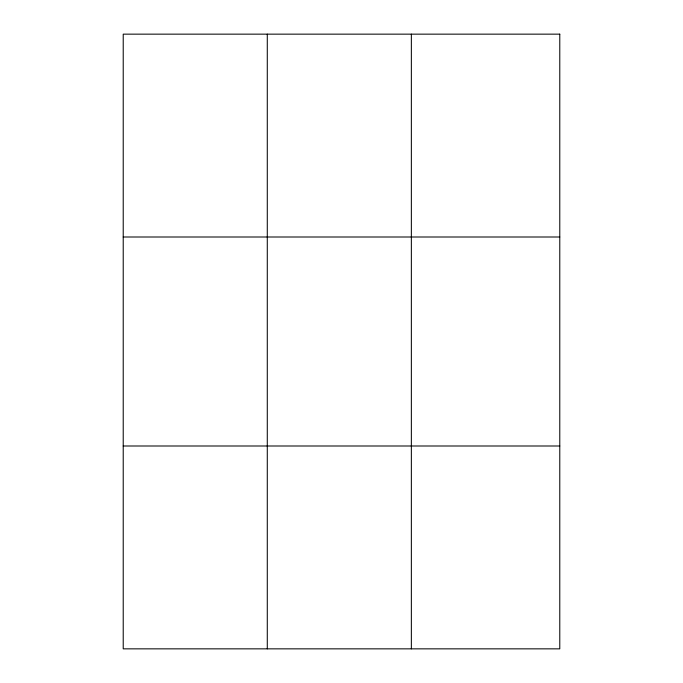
<?xml version="1.0" encoding="UTF-8"?>
<svg xmlns="http://www.w3.org/2000/svg" width="683" height="683" viewBox="0 0 683 683"><rect width="100%" height="100%" fill="white"/><g stroke="black" fill="none" stroke-linecap="round" stroke-linejoin="round"><path stroke-width="1.02" d="M267.284 34.15L267.284 648.85M411.354 34.15L411.354 648.85M123.222 237.001L559.778 237.001M123.222 445.999L559.778 445.999M559.778 34.15L559.778 648.85L123.222 648.85L123.222 34.15L559.778 34.15"/></g></svg>
